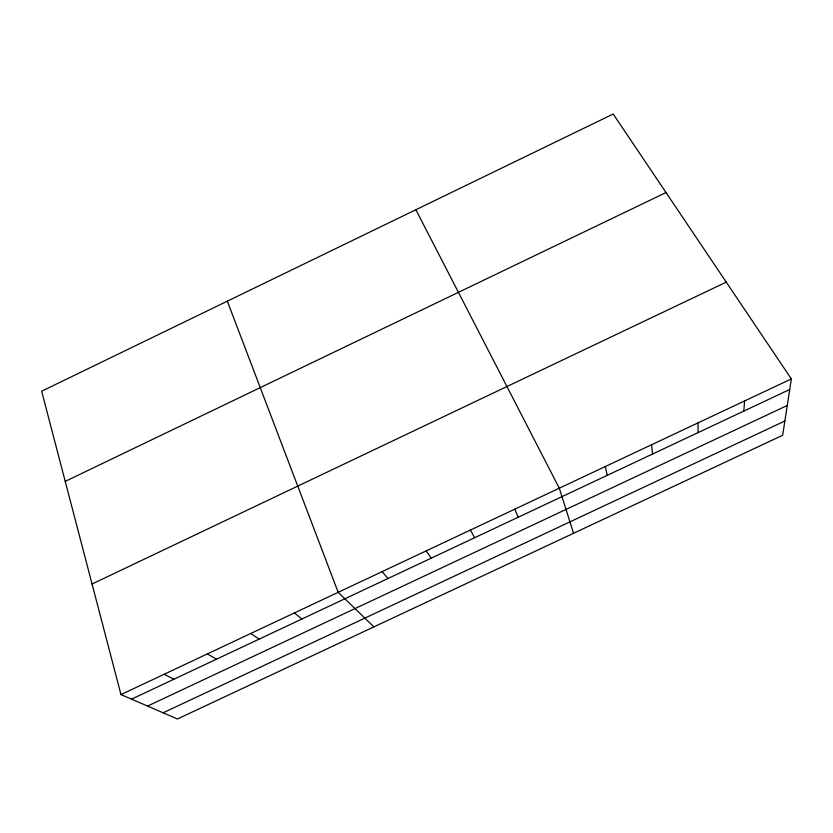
<?xml version="1.0" encoding="UTF-8"?>
<svg xmlns="http://www.w3.org/2000/svg" width="833" height="833" viewBox="0 0 833 833"><rect width="100%" height="100%" fill="white"/><g stroke="black" fill="none" stroke-linecap="round" stroke-linejoin="round"><path stroke-width="1.25" d="M743.838 411.086L744.587 400.944M791.35 378.932L782.676 435.253L177.45 718.973L120.972 694.597L41.65 391.218L613.213 114.027L791.35 378.932L120.972 694.597M65.224 481.391L666.015 192.548M92.057 584.016L726.261 282.137M131.541 699.158L789.726 389.49M147.556 706.072L787.268 405.473M163.133 712.798L784.873 421.009M164.101 674.282L173.91 679.228M207.386 653.905L216.424 659.226M250.827 633.444L259.084 639.15M294.424 612.921L301.9 619.002M373.902 626.885L338.177 592.315L227.326 301.171M382.076 571.646L387.98 578.508M426.142 550.894L431.244 558.152M470.374 530.069L474.664 537.722M415.865 209.729L559.297 488.2L573.552 533.297M514.752 509.171L518.241 517.22M605.362 466.511L607.184 475.372M651.604 444.739L652.572 454.027M698.012 422.883L698.116 432.587"/></g></svg>
